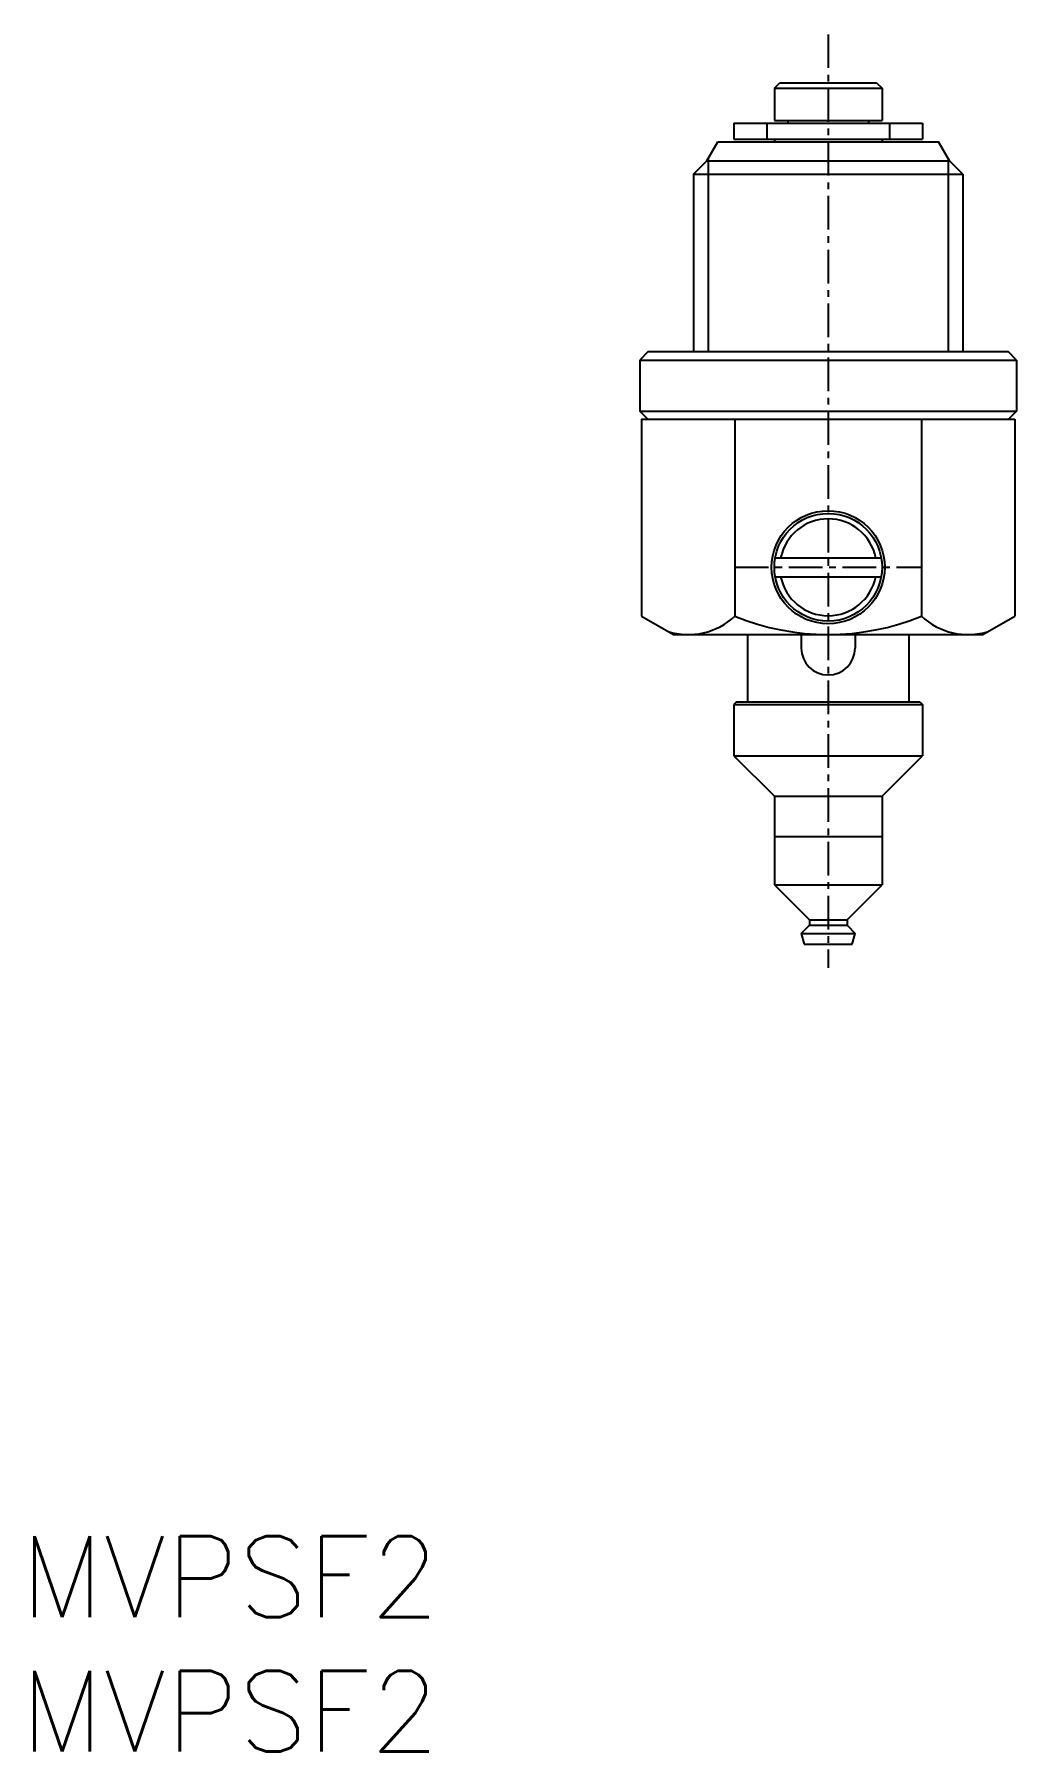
# Model space of a CAD drawing. Extents: x 0.5 to 37, y 0 to 63.8.
import ezdxf

# ---------------------------------------------------------------- set-up
doc = ezdxf.new("R2010")
doc.units = 0
doc.linetypes.add('CENTER', pattern=[2, 1.25, -0.25, 0.25, -0.25])
doc.layers.get('0').update_dxf_attribs({"linetype": 'CONTINUOUS'})
doc.layers.add('CENTER', color=1, linetype='CENTER')
doc.styles.get("Standard").update_dxf_attribs({"font": 'txt.shx'})

# ---------------------------------------------------------------- blocks, each defined once
blk = doc.blocks.new('*U18')
at = {"color": 7, "linetype": 'CONTINUOUS'}
blk.add_text('MVPSF2', height=3, dxfattribs=at).set_placement((0, 0))
blk = doc.blocks.new('*U19')
at = {"color": 7, "linetype": 'CONTINUOUS'}
blk.add_text('MVPSF2', height=3, dxfattribs=at).set_placement((0, 5))

msp = doc.modelspace()

# ---------------------------------------------------------------- linework, layer by layer
at = {"color": 7, "linetype": 'CONTINUOUS'}
for p, q in [((28.00001, 61.80001), (28.20001, 62)), ((28.20001, 62), (31.80002, 62)), ((31.80001, 62.00001), (32.00001, 61.80001)), ((28, 61.8), (28, 60.60001)), ((28, 61.8), (32, 61.8)), ((32, 61.8), (32, 60.60001)), ((26.5, 60.5), (33.5, 60.5)), ((26.5, 60.5), (26.5, 59.90001)), ((27.71967, 60.5), (27.71967, 59.90001)), ((28, 60.60001), (32, 60.60001)), ((28.5, 60.60001), (28.5, 60.5)), ((31.5, 60.60001), (31.5, 60.5)), ((32.28033, 60.5), (32.28033, 59.90001)), ((33.5, 60.5), (33.5, 59.90001)), ((25.49587, 59.1), (25.90002, 59.80001)), ((25.90002, 59.8), (34.10001, 59.8)), ((26.5, 59.90001), (33.5, 59.90001)), ((28, 59.90001), (28, 59.8)), ((32, 59.90001), (32, 59.8)), ((34.50416, 59.10001), (34.10001, 59.80001)), ((25.00001, 58.60415), (25.49586, 59.10001)), ((25.49585, 59.10001), (34.50415, 59.10001)), ((25.5415, 59.14565), (25.5415, 52)), ((34.4585, 59.14565), (34.4585, 52)), ((35.00002, 58.60415), (34.50415, 59.10002)), ((25, 58.60416), (25, 52)), ((25, 58.60416), (35, 58.60416)), ((35, 58.60416), (35, 52)), ((23.30002, 52), (23, 51.70001)), ((23, 51.70001), (23, 49.8)), ((23, 51.70001), (37, 51.70001)), ((36.70001, 52), (23.30002, 52)), ((37, 51.70001), (36.70001, 52)), ((37, 51.70001), (37, 49.8)), ((23, 49.8), (37, 49.8)), ((23.30002, 49.50001), (23.00002, 49.8)), ((37.00001, 49.80001), (36.70001, 49.50002)), ((23.07181, 49.5), (23.07181, 42.18024)), ((23.07181, 49.5), (36.92822, 49.5)), ((26.53592, 49.5), (26.53592, 42.18024)), ((33.46411, 49.5), (33.46411, 42.18024)), ((36.92822, 49.5), (36.92822, 42.18024)), ((28.03088, 44.35001), (31.96915, 44.35001)), ((28.03088, 43.65001), (31.96915, 43.65001)), ((23.0718, 42.18025), (24.25, 41.50002)), ((35.75001, 41.49999), (36.92821, 42.18023)), ((24.25, 41.5), (35.75, 41.5)), ((27, 41.5), (27, 39)), ((29, 41.5), (29, 41)), ((31, 41.5), (31, 41)), ((33, 41.5), (33, 39)), ((26.60001, 39.00001), (26.50001, 38.90001)), ((26.60001, 39), (33.40002, 39)), ((33.40002, 39), (33.50002, 38.90001)), ((26.5, 38.90001), (26.5, 37)), ((26.5, 38.90001), (33.5, 38.90001)), ((33.5, 38.90001), (33.5, 37)), ((26.5, 37), (33.5, 37)), ((26.50001, 37.00001), (28.00002, 35.5)), ((32, 35.50002), (33.50001, 37.00002)), ((28, 35.5), (28, 34)), ((28, 35.5), (32, 35.5)), ((32, 35.5), (32, 34)), ((28, 34), (28, 32.2)), ((28, 34), (32, 34)), ((32, 34), (32, 32.2)), ((28, 32.20004), (29.29999, 30.90005)), ((28, 32.2), (32, 32.2)), ((30.7, 30.90004), (32, 32.20004)), ((29, 30.40001), (29.29999, 30.70005)), ((29.30002, 30.90001), (30.70001, 30.90001)), ((29.30002, 30.90001), (29.30002, 30.7)), ((29.30002, 30.7), (30.70001, 30.7)), ((30.7, 30.70004), (31, 30.40001)), ((30.70001, 30.90001), (30.70001, 30.7)), ((29, 30.40001), (29.10721, 30)), ((29, 30.40001), (31, 30.40001)), ((29.10721, 30), (30.89282, 30)), ((30.89282, 30), (31, 30.40001))]:
    msp.add_line(p, q, dxfattribs=at)
for radius in [2.1, 2]:
    msp.add_circle((30, 44), radius, dxfattribs=at)
for centre, radius, start, end in [((30, 44), 1.8, 11.212284, 168.78772), ((30, 44), 1.8, 191.21228, 348.78772), ((24.80386, 44.04524), 2.54524, 252.88329, 312.8833), ((30, 50.6606), 9.16059, 247.78069, 292.21931), ((35.19617, 44.04524), 2.54524, 227.11672, 287.11671), ((30, 41), 1, 180, 0)]:
    msp.add_arc(centre, radius, start, end, dxfattribs=at)
at = {"layer": 'CENTER', "color": 1, "linetype": 'CENTER'}
for p, q in [((30, 63.79813), (30, 29.1223)), ((26.53592, 44), (33.46411, 44))]:
    msp.add_line(p, q, dxfattribs=at)

# ---------------------------------------------------------------- block references
at = {"color": 7, "linetype": 'CONTINUOUS'}
for name in ['*U19', '*U18']:
    msp.add_blockref(name, (0, 0), dxfattribs=at)

doc.saveas('drawing.dxf')
